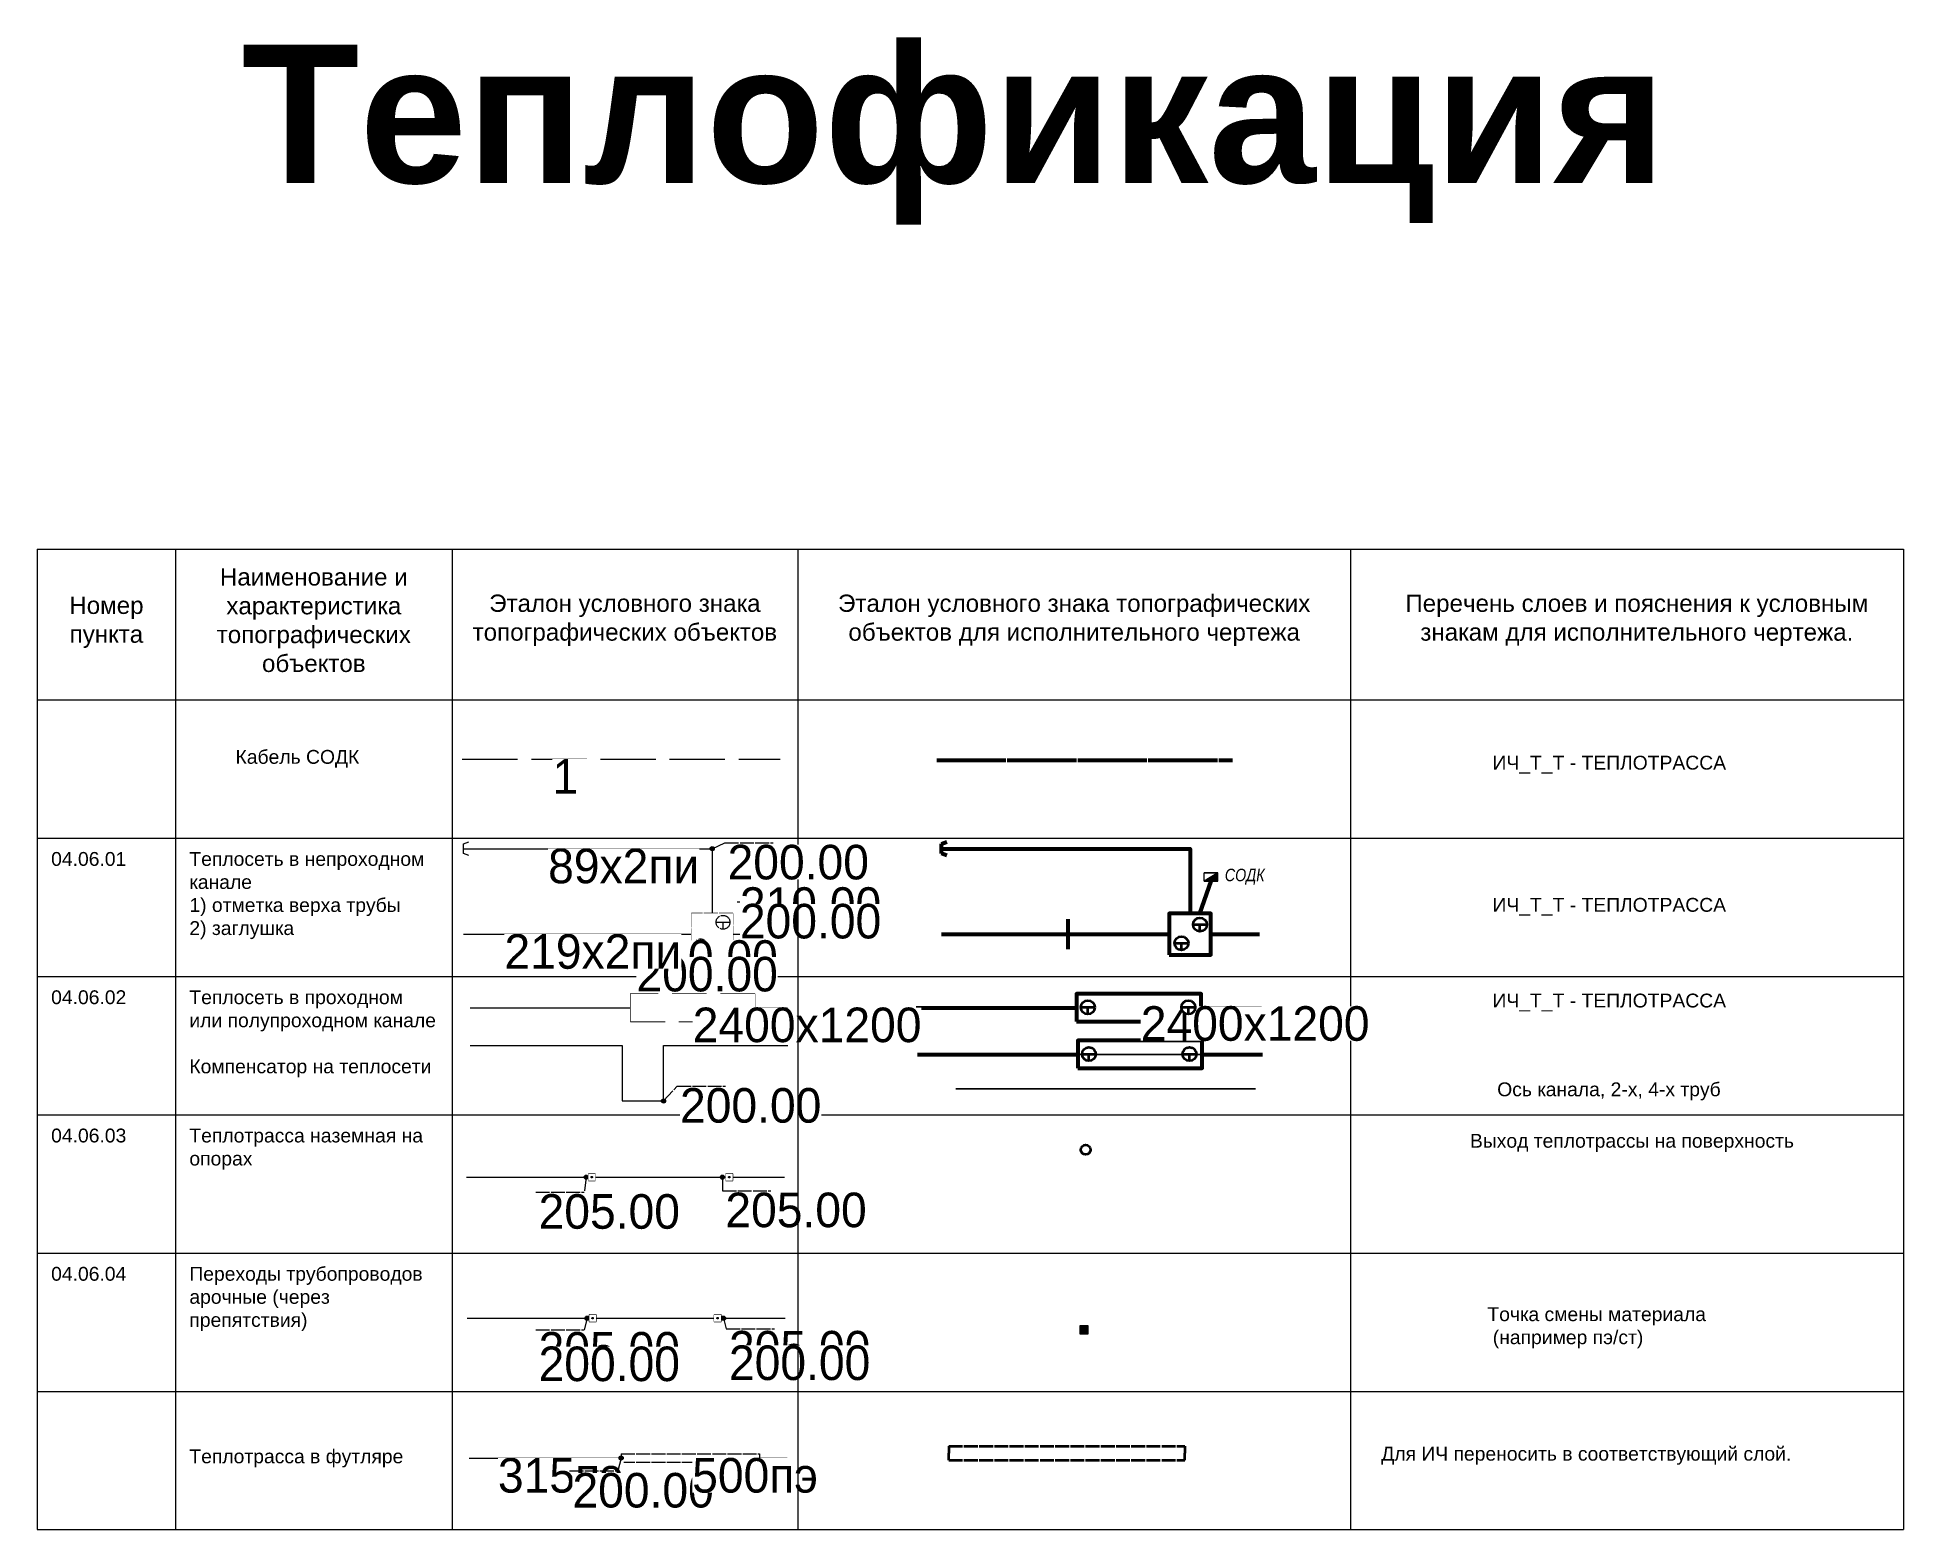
# Paper-space layout 'Теплофикация.' of a CAD drawing. Header units: metres. Extents: x -368 to -233, y 225 to 333.
import ezdxf
from ezdxf.enums import TextEntityAlignment as Align
from ezdxf.lldxf.tags import DXFTag

# ---------------------------------------------------------------- set-up
doc = ezdxf.new("R2018")
doc.units = ezdxf.units.M
doc.set_wipeout_variables(frame=1)
for name, pattern in [('DOT', [0.5, 0, -0.5]), ('T-5х2', [3.5, 2.5, -1]), ('T_03.LINE', [1, 1, 0]), ('T_04.07.04', [5, 4, -1]), ('T_04.LINE', [1, 1, 0]), ('ИЧ_04.07.041', [5, 5, 0])]:
    doc.linetypes.add(name, pattern=pattern)
for name, color, linetype, lineweight in [('01_Оформление', 7, 'Continuous', 20), ('16_Теплосеть', 82, 'Continuous', 20), ('17_Кабель Силовой', 10, 'Continuous', 20), ('ИЧ_Т_Т', 82, 'Continuous', 60), ('Оформление трассы', 7, 'Continuous', 20)]:
    doc.layers.add(name, color=color, linetype=linetype, lineweight=lineweight)
doc.styles.get("Standard").update_dxf_attribs({"font": 'isocpeur.ttf', "width": 1.1})
doc.styles.add('Д-431', font='ARIALNI.TTF')
doc.styles.add('Т-132', font='arial.ttf')
tags = doc.linetypes.add('T_04.06.01', pattern='A,4,-1,2,-0.5,["Т",Д-431,S=0.9,R=0,X=-0.35,Y=-0.45],-0.5,2,-1', length=11).pattern_tags.tags
tags[10] = DXFTag(74, 10)
tags = doc.linetypes.add('T_04.06.03', pattern='A,5,-0.5,["Т",Д-431,S=0.9,R=0,X=-0.35,Y=-0.45],-0.5,5', length=11).pattern_tags.tags
tags[6] = DXFTag(74, 10)
doc.linetypes.add('ИЧ_Осевая', pattern='A,5,-1,[133,ltypeshp.shx,S=0.01,R=0,X=-0.5,Y=0],1e-06', length=6.000001)

# ---------------------------------------------------------------- blocks, each defined once
blk = doc.blocks.new('T_04.00.z')
at = {"color": 0, "linetype": 'T_04.LINE'}
blk.add_lwpolyline([(0.38, -0.49), (0, -0.35), (0, 0.35), (0.38, 0.49)], dxfattribs=at)
blk = doc.blocks.new('*U25')
at = {"color": 0, "lineweight": 30, "flags": 106}
blk.add_attdef('d-', text='', height=0.9, dxfattribs=at).set_placement((0, 0), align=Align.MIDDLE_CENTER)
blk = doc.blocks.new('ИГО_Теплотрасса')
at = {"color": 0, "linetype": 'Continuous', "lineweight": -2}
for p, q in [((-0.5, 0), (0.5, 0)), ((-0.5, 0), (0, 0)), ((-0.5, 0), (0, 0)), ((0, 0), (0.5, 0)), ((0, 0), (0.5, 0)), ((0, -0.5), (0, 0))]:
    blk.add_line(p, q, dxfattribs=at)
blk.add_circle((0, 0), 0.5, dxfattribs=at)
blk.add_wipeout([(0.5, 0), (0.5, 0.05), (0.49, 0.1), (0.48, 0.15), (0.46, 0.19), (0.44, 0.24), (0.42, 0.28), (0.39, 0.32), (0.35, 0.35), (0.32, 0.39), (0.28, 0.42), (0.24, 0.44), (0.19, 0.46), (0.15, 0.48), (0.1, 0.49), (0.05, 0.5), (0, 0.5), (-0.05, 0.5), (-0.1, 0.49), (-0.15, 0.48), (-0.19, 0.46), (-0.24, 0.44), (-0.28, 0.42), (-0.32, 0.39), (-0.35, 0.35), (-0.39, 0.32), (-0.42, 0.28), (-0.44, 0.24), (-0.46, 0.19), (-0.48, 0.15), (-0.49, 0.1), (-0.5, 0.05), (-0.5, 0), (-0.5, -0.05), (-0.49, -0.1), (-0.48, -0.15), (-0.46, -0.19), (-0.44, -0.24), (-0.42, -0.28), (-0.39, -0.32), (-0.35, -0.35), (-0.32, -0.39), (-0.28, -0.42), (-0.24, -0.44), (-0.19, -0.46), (-0.15, -0.48), (-0.1, -0.49), (-0.05, -0.5), (0, -0.5), (0.05, -0.5), (0.1, -0.49), (0.15, -0.48), (0.19, -0.46), (0.24, -0.44), (0.28, -0.42), (0.32, -0.39), (0.35, -0.35), (0.39, -0.32), (0.42, -0.28), (0.44, -0.24), (0.46, -0.19), (0.48, -0.15), (0.49, -0.1), (0.5, -0.05)], dxfattribs=at)
for p, q in [((-0.5, 0), (0, 0)), ((0, 0), (0.5, 0)), ((0, -0.5), (0, 0))]:
    blk.add_line(p, q, dxfattribs=at)
blk.add_circle((0, 0), 0.5, dxfattribs=at)
blk = doc.blocks.new('*U170')
blk.add_wipeout([(-0.17, -0.3), (-0.14, -0.32), (-0.11, -0.33), (-0.07, -0.34), (-0.04, -0.35), (0, -0.35), (0.03, -0.35), (0.07, -0.34), (0.1, -0.33), (0.13, -0.32), (0.17, -0.31), (0.2, -0.29), (0.23, -0.27), (0.25, -0.24), (0.27, -0.22), (0.3, -0.19), (0.31, -0.16), (0.33, -0.12), (0.34, -0.09), (0.35, -0.06), (0.35, -0.02), (0.35, 0.01), (0.35, 0.05), (0.34, 0.08), (0.33, 0.12), (0.32, 0.15), (0.3, 0.18), (0.28, 0.21), (0.26, 0.24), (0.23, 0.26), (0.2, 0.29), (0.17, 0.3), (0.14, 0.32), (0.11, 0.33), (0.07, 0.34), (0.04, 0.35), (0, 0.35), (-0.03, 0.35), (-0.07, 0.34), (-0.1, 0.33), (-0.13, 0.32), (-0.17, 0.31), (-0.2, 0.29), (-0.23, 0.27), (-0.25, 0.24), (-0.27, 0.22), (-0.3, 0.19), (-0.31, 0.16), (-0.33, 0.12), (-0.34, 0.09), (-0.35, 0.06), (-0.35, 0.02), (-0.35, -0.01), (-0.35, -0.05), (-0.34, -0.08), (-0.33, -0.12), (-0.32, -0.15), (-0.3, -0.18), (-0.28, -0.21), (-0.26, -0.24), (-0.23, -0.26), (-0.2, -0.29)])
at = {"lineweight": -2}
blk.add_circle((0, 0), 0.35, dxfattribs=at)
blk = doc.blocks.new('*U161')
at = {"lineweight": 20}
h = blk.add_hatch(color=256, dxfattribs=at)
h.dxf.hatch_style = 1
h.paths.add_polyline_path([(-0.3, -0.3), (0.3, -0.3), (0.3, 0.3), (-0.3, 0.3)])
blk.add_lwpolyline([(-0.3, -0.3), (0.3, -0.3), (0.3, 0.3), (-0.3, 0.3)], close=True, dxfattribs=at)
blk = doc.blocks.new('*U54')
at = {"color": 0, "linetype": 'T_04.LINE', "lineweight": -2}
blk.add_lwpolyline([(0, 0), (3, 0), (3, 3), (0, 3)], close=True, dxfattribs=at)
at = {"color": 0, "linetype": 'DOT', "lineweight": 0, "ltscale": 10}
blk.add_wipeout([(0, 0), (3, 0), (3, 3), (0, 3)], dxfattribs=at)
blk = doc.blocks.new('*U84')
at = {"color": 0, "linetype": 'T_04.LINE', "lineweight": -2, "flags": 106}
blk.add_attdef('1', text='', height=0.9, dxfattribs=at).set_placement((0, 0), align=Align.MIDDLE_CENTER)
blk = doc.blocks.new('*U82')
at = {"color": 0, "linetype": 'T_04.LINE'}
blk.add_lwpolyline([(0.38, -0.49), (0, -0.35), (0, 0.35), (0.38, 0.49)], dxfattribs=at)
blk = doc.blocks.new('*U68')
at = {"linetype": 'T-5х2', "lineweight": -2}
blk.add_lwpolyline([(0, -1), (9, -1), (9, 1), (0, 1)], close=True, dxfattribs=at)
at = {"color": 0, "lineweight": -2, "flags": 104}
blk.add_attdef('X', text='', height=1, dxfattribs=at).set_placement((4.5, 0), align=Align.MIDDLE_CENTER)
at = {"linetype": 'DOT', "lineweight": 0, "ltscale": 10}
blk.add_wipeout([(0, -1), (9, -1), (9, 1), (0, 1)], dxfattribs=at)
blk = doc.blocks.new('T_04.01.08')
at = {"color": 0, "linetype": 'DOT', "lineweight": 0, "ltscale": 10}
blk.add_wipeout([(-0.1, 0.49), (-0.19, 0.46), (-0.28, 0.42), (-0.35, 0.35), (-0.42, 0.28), (-0.46, 0.19), (-0.49, 0.1), (-0.5, 0), (-0.49, -0.1), (-0.46, -0.19), (-0.42, -0.28), (-0.35, -0.35), (-0.28, -0.42), (-0.19, -0.46), (-0.1, -0.49), (0, -0.5), (0.1, -0.49), (0.19, -0.46), (0.28, -0.42), (0.35, -0.35), (0.42, -0.28), (0.46, -0.19), (0.49, -0.1), (0.5, 0), (0.49, 0.1), (0.46, 0.19), (0.42, 0.28), (0.35, 0.35), (0.28, 0.42), (0.19, 0.46), (0.1, 0.49), (0, 0.5)], dxfattribs=at)
at = {"color": 0, "linetype": 'T_04.LINE', "lineweight": -2}
for points in [[(-0.5, 0), (0.5, 0)], [(0, -0.5), (0, 0)]]:
    blk.add_lwpolyline(points, dxfattribs=at)
blk.add_circle((0, 0), 0.5, dxfattribs=at)
blk = doc.blocks.new('*U67')
at = {"color": 0, "linetype": 'T_04.LINE', "lineweight": -2}
blk.add_line((-4.84, -0.65), (-1.34, -0.65), dxfattribs=at)
blk.add_blockref('T_04.01.08', (0, 0), dxfattribs=at)
at = {"color": 0, "linetype": 'T_04.LINE', "lineweight": -2, "oblique": 10, "flags": 104}
for tag, p in [('Z', (-4.64, 0.4)), ('Z1', (-4.64, -0.8)), ('Z2', (-4.64, -1.85)), ('Z3', (-4.64, -2.9))]:
    blk.add_attdef(tag, text='', height=0.9, dxfattribs=at).set_placement(p, align=Align.TOP_LEFT)
blk = doc.blocks.new('*U66')
at = {"color": 0, "linetype": 'T_04.LINE', "lineweight": -2}
blk.add_line((1.02, 1.48), (4.52, 1.48), dxfattribs=at)
blk.add_blockref('T_04.01.08', (0, 0), dxfattribs=at)
at = {"color": 0, "linetype": 'T_04.LINE', "lineweight": -2, "oblique": 10, "flags": 104}
for tag, p in [('Z', (1.22, 2.53)), ('Z1', (1.22, 1.33)), ('Z2', (1.22, 0.28)), ('Z3', (1.22, -0.77))]:
    blk.add_attdef(tag, text='', height=0.9, dxfattribs=at).set_placement(p, align=Align.TOP_LEFT)
blk = doc.blocks.new('T_Point')
at = {"linetype": 'Continuous', "lineweight": -2}
h = blk.add_hatch(color=0, dxfattribs=at)
h.dxf.hatch_style = 1
h.paths.add_polyline_path([(-0.15, 0, 1), (0.15, 0, 1)])
at = {"color": 0, "linetype": 'Continuous', "lineweight": 0}
blk.add_circle((0, 0), 0.15, dxfattribs=at)
blk = doc.blocks.new('*U63')
at = {"color": 0, "linetype": 'T_04.LINE', "lineweight": -2}
for p, q in [((0, 0), (0.2, -0.77)), ((0.2, -0.77), (3.7, -0.77))]:
    blk.add_line(p, q, dxfattribs=at)
blk.add_blockref('T_Point', (0, 0), dxfattribs=at)
at = {"color": 0, "linetype": 'T_04.LINE', "lineweight": -2, "oblique": 10, "flags": 104}
for tag, p in [('Z', (0.4, -0.92)), ('Z1', (0.4, -1.97))]:
    blk.add_attdef(tag, text='', height=0.9, dxfattribs=at).set_placement(p, align=Align.TOP_LEFT)
blk = doc.blocks.new('*U62')
at = {"color": 0, "linetype": 'T_04.LINE', "lineweight": -2}
for p in [(0, 0), (-3.71, -0.85)]:
    blk.add_line(p, (-0.21, -0.85), dxfattribs=at)
blk.add_blockref('T_Point', (0, 0), dxfattribs=at)
at = {"color": 0, "linetype": 'T_04.LINE', "lineweight": -2, "oblique": 10, "flags": 104}
for tag, p in [('Z', (-3.51, -1)), ('Z1', (-3.51, -2.05))]:
    blk.add_attdef(tag, text='', height=0.9, dxfattribs=at).set_placement(p, align=Align.TOP_LEFT)
blk = doc.blocks.new('*U61')
at = {"color": 0, "linetype": 'T_03.LINE', "lineweight": -2}
blk.add_lwpolyline([(-0.25, -0.25), (0.25, -0.25), (0.25, 0.25), (-0.25, 0.25)], close=True, dxfattribs=at)
blk.add_wipeout([(-0.25, -0.25), (0.25, -0.25), (0.25, 0.25), (-0.25, 0.25)], dxfattribs=at)
at = {"linetype": 'T_03.LINE', "lineweight": -2}
h = blk.add_hatch(color=0, dxfattribs=at)
h.dxf.hatch_style = 1
h.paths.add_polyline_path([(0.05, 0, 1), (-0.05, 0, 1)])
at = {"color": 0, "linetype": 'T_03.LINE', "lineweight": 0}
blk.add_circle((0, 0), 0.05, dxfattribs=at)
blk = doc.blocks.new('*U60')
at = {"color": 0, "linetype": 'T_03.LINE', "lineweight": -2}
blk.add_lwpolyline([(-0.25, -0.25), (0.25, -0.25), (0.25, 0.25), (-0.25, 0.25)], close=True, dxfattribs=at)
blk.add_wipeout([(-0.25, -0.25), (0.25, -0.25), (0.25, 0.25), (-0.25, 0.25)], dxfattribs=at)
at = {"linetype": 'T_03.LINE', "lineweight": -2}
h = blk.add_hatch(color=0, dxfattribs=at)
h.dxf.hatch_style = 1
h.paths.add_polyline_path([(0.05, 0, 1), (-0.05, 0, 1)])
at = {"color": 0, "linetype": 'T_03.LINE', "lineweight": 0}
blk.add_circle((0, 0), 0.05, dxfattribs=at)
blk = doc.blocks.new('*U59')
at = {"color": 0, "linetype": 'T_04.LINE', "lineweight": -2}
for p, q in [((0, 0), (0.01, -0.98)), ((0.01, -0.98), (3.51, -0.98))]:
    blk.add_line(p, q, dxfattribs=at)
blk.add_blockref('T_Point', (0, 0), dxfattribs=at)
at = {"color": 0, "linetype": 'T_04.LINE', "lineweight": -2, "oblique": 10, "flags": 104}
for tag, p in [('Z', (0.21, -1.13)), ('Z1', (0.21, -2.18))]:
    blk.add_attdef(tag, text='', height=0.9, dxfattribs=at).set_placement(p, align=Align.TOP_LEFT)
blk = doc.blocks.new('*U58')
at = {"color": 0, "linetype": 'T_04.LINE', "lineweight": -2}
for p in [(0, 0), (-3.64, -1.09)]:
    blk.add_line(p, (-0.14, -1.09), dxfattribs=at)
blk.add_blockref('T_Point', (0, 0), dxfattribs=at)
at = {"color": 0, "linetype": 'T_04.LINE', "lineweight": -2, "oblique": 10, "flags": 104}
for tag, p in [('Z', (-3.44, -1.24)), ('Z1', (-3.44, -2.29))]:
    blk.add_attdef(tag, text='', height=0.9, dxfattribs=at).set_placement(p, align=Align.TOP_LEFT)
blk = doc.blocks.new('*U57')
at = {"color": 0, "linetype": 'T_03.LINE', "lineweight": -2}
blk.add_lwpolyline([(-0.25, -0.25), (0.25, -0.25), (0.25, 0.25), (-0.25, 0.25)], close=True, dxfattribs=at)
blk.add_wipeout([(-0.25, -0.25), (0.25, -0.25), (0.25, 0.25), (-0.25, 0.25)], dxfattribs=at)
at = {"linetype": 'T_03.LINE', "lineweight": -2}
h = blk.add_hatch(color=0, dxfattribs=at)
h.dxf.hatch_style = 1
h.paths.add_polyline_path([(0.05, 0, 1), (-0.05, 0, 1)])
at = {"color": 0, "linetype": 'T_03.LINE', "lineweight": 0}
blk.add_circle((0, 0), 0.05, dxfattribs=at)
blk = doc.blocks.new('*U56')
at = {"color": 0, "linetype": 'T_03.LINE', "lineweight": -2}
blk.add_lwpolyline([(-0.25, -0.25), (0.25, -0.25), (0.25, 0.25), (-0.25, 0.25)], close=True, dxfattribs=at)
blk.add_wipeout([(-0.25, -0.25), (0.25, -0.25), (0.25, 0.25), (-0.25, 0.25)], dxfattribs=at)
at = {"linetype": 'T_03.LINE', "lineweight": -2}
h = blk.add_hatch(color=0, dxfattribs=at)
h.dxf.hatch_style = 1
h.paths.add_polyline_path([(0.05, 0, 1), (-0.05, 0, 1)])
at = {"color": 0, "linetype": 'T_03.LINE', "lineweight": 0}
blk.add_circle((0, 0), 0.05, dxfattribs=at)
blk = doc.blocks.new('*U55')
at = {"color": 0, "linetype": 'T_04.LINE', "lineweight": -2}
for p, q in [((0, 0), (0.99, 1.08)), ((0.99, 1.08), (4.49, 1.08))]:
    blk.add_line(p, q, dxfattribs=at)
blk.add_blockref('T_Point', (0, 0), dxfattribs=at)
at = {"color": 0, "linetype": 'T_04.LINE', "lineweight": -2, "oblique": 10, "flags": 104}
for tag, p in [('Z', (1.19, 0.93)), ('Z1', (1.19, -0.12))]:
    blk.add_attdef(tag, text='', height=0.9, dxfattribs=at).set_placement(p, align=Align.TOP_LEFT)
blk = doc.blocks.new('*U53')
at = {"color": 0, "linetype": 'T_04.LINE', "lineweight": -2}
for p, q in [((0, 0), (0.91, 0.43)), ((0.91, 0.43), (4.41, 0.43))]:
    blk.add_line(p, q, dxfattribs=at)
blk.add_blockref('T_Point', (0, 0), dxfattribs=at)
at = {"color": 0, "linetype": 'T_04.LINE', "lineweight": -2, "oblique": 10, "flags": 104}
for tag, p in [('Z', (1.11, 0.28)), ('Z1', (1.11, -0.77))]:
    blk.add_attdef(tag, text='', height=0.9, dxfattribs=at).set_placement(p, align=Align.TOP_LEFT)
blk = doc.blocks.new('*U52')
at = {"color": 0, "lineweight": 30, "flags": 106}
blk.add_attdef('d-', text='', height=0.9, dxfattribs=at).set_placement((0, 0), align=Align.MIDDLE_CENTER)
blk = doc.blocks.new('*U51')
at = {"color": 0, "lineweight": 30, "flags": 106}
blk.add_attdef('d-', text='', height=0.9, dxfattribs=at).set_placement((0, 0), align=Align.MIDDLE_CENTER)
blk = doc.blocks.new('unnamed')
at = {"layer": '01_Оформление'}
blk.add_line((0, 50), (0, 0), dxfattribs=at)
at = {"layer": '16_Теплосеть', "linetype": 'T_04.06.01'}
for points in [[(0.84, 39.24), (18.82, 39.24), (18.82, 33.06)], [(0.84, 33.06), (18.82, 33.06)], [(18.82, 33.06), (23.84, 33.06)], [(1.3, 25), (12.3, 25), (12.3, 21), (15.3, 21), (15.3, 25), (24.3, 25)]]:
    blk.add_lwpolyline(points, dxfattribs=at)
at = {"layer": '16_Теплосеть', "linetype": 'T_04.06.01', "flags": 128}
blk.add_lwpolyline([(1.3, 27.73), (12.91, 27.73), (21.91, 27.73), (24.3, 27.73)], dxfattribs=at)
at = {"layer": '16_Теплосеть', "linetype": 'T_04.06.03'}
for points in [[(1.04, 15.49), (24.04, 15.49)], [(1.1, 5.29), (24.1, 5.29)]]:
    blk.add_lwpolyline(points, dxfattribs=at)
at = {"layer": '17_Кабель Силовой', "linetype": 'T_04.07.04', "flags": 128}
blk.add_lwpolyline([(0.74, 45.72), (23.74, 45.72)], dxfattribs=at)
ref = blk.add_blockref('*U84', (7.26, 45.72))
lines = blk.add_mtext('1', dxfattribs={"color": 0, "linetype": 'T_04.LINE', "lineweight": -2, "insert": (7.26, 45.72), "char_height": 2.5, "attachment_point": 1, "bg_fill": 3, "box_fill_scale": 1, "bg_fill_color": 256, "bg_fill_transparency": 0})
ref.add_attrib('1', '', (7.26, 45.72), dxfattribs={"flags": 104}).embed_mtext(lines)
blk.add_blockref('*U82', (0.84, 39.24))
ref = blk.add_blockref('*U51', (6.95, 39.24))
lines = blk.add_mtext('89х2пи', dxfattribs={"color": 0, "insert": (6.95, 39.24), "char_height": 2.5, "attachment_point": 1, "bg_fill": 3, "box_fill_scale": 1, "bg_fill_color": 256, "bg_fill_transparency": 0})
ref.add_attrib('d-', '', (6.95, 39.24), dxfattribs={"flags": 104}).embed_mtext(lines)
ref = blk.add_blockref('*U55', (15.3, 21))
lines = blk.add_mtext('200.00', dxfattribs={"color": 0, "linetype": 'T_04.LINE', "lineweight": -2, "insert": (16.49, 21.93), "char_height": 2.5, "attachment_point": 1, "bg_fill": 3, "box_fill_scale": 1, "bg_fill_color": 256, "bg_fill_transparency": 0})
ref.add_attrib('Z', '', (16.49, 21.93), dxfattribs={"flags": 104}).embed_mtext(lines)
ref = blk.add_blockref('*U58', (9.7, 15.49))
lines = blk.add_mtext('205.00', dxfattribs={"color": 0, "linetype": 'T_04.LINE', "lineweight": -2, "insert": (6.26, 14.26), "char_height": 2.5, "attachment_point": 1, "bg_fill": 3, "box_fill_scale": 1, "bg_fill_color": 256, "bg_fill_transparency": 0})
ref.add_attrib('Z', '', (6.26, 14.26), dxfattribs={"flags": 104}).embed_mtext(lines)
ref = blk.add_blockref('*U59', (19.56, 15.49))
lines = blk.add_mtext('205.00', dxfattribs={"color": 0, "linetype": 'T_04.LINE', "lineweight": -2, "insert": (19.77, 14.37), "char_height": 2.5, "attachment_point": 1, "bg_fill": 3, "box_fill_scale": 1, "bg_fill_color": 256, "bg_fill_transparency": 0})
ref.add_attrib('Z', '', (19.77, 14.37), dxfattribs={"flags": 104}).embed_mtext(lines)
ref = blk.add_blockref('*U62', (9.77, 5.29))
lines = blk.add_mtext('205.00', dxfattribs={"color": 0, "linetype": 'T_04.LINE', "lineweight": -2, "insert": (6.26, 4.29), "char_height": 2.5, "attachment_point": 1, "bg_fill": 3, "box_fill_scale": 1, "bg_fill_color": 256, "bg_fill_transparency": 0})
ref.add_attrib('Z', '', (6.26, 4.29), dxfattribs={"flags": 104}).embed_mtext(lines)
lines = blk.add_mtext('200.00', dxfattribs={"color": 0, "linetype": 'T_04.LINE', "lineweight": -2, "insert": (6.26, 3.24), "char_height": 2.5, "attachment_point": 1, "bg_fill": 3, "box_fill_scale": 1, "bg_fill_color": 256, "bg_fill_transparency": 0})
ref.add_attrib('Z1', '', (6.26, 3.24), dxfattribs={"flags": 104}).embed_mtext(lines)
ref = blk.add_blockref('*U63', (19.63, 5.29))
lines = blk.add_mtext('205.00', dxfattribs={"color": 0, "linetype": 'T_04.LINE', "lineweight": -2, "insert": (20.03, 4.37), "char_height": 2.5, "attachment_point": 1, "bg_fill": 3, "box_fill_scale": 1, "bg_fill_color": 256, "bg_fill_transparency": 0})
ref.add_attrib('Z', '', (20.03, 4.37), dxfattribs={"flags": 104}).embed_mtext(lines)
lines = blk.add_mtext('200.00', dxfattribs={"color": 0, "linetype": 'T_04.LINE', "lineweight": -2, "insert": (20.03, 3.32), "char_height": 2.5, "attachment_point": 1, "bg_fill": 3, "box_fill_scale": 1, "bg_fill_color": 256, "bg_fill_transparency": 0})
ref.add_attrib('Z1', '', (20.03, 3.32), dxfattribs={"flags": 104}).embed_mtext(lines)
at = {"layer": '01_Оформление', "char_height": 1, "attachment_point": 1, "style": 'Т-132'}
for s, insert, width in [('Кабель СОДК', (-15.66, 46.38), 9.6738), ('Теплосеть в непроходном канале\\P1) отметка верха трубы\\P2) заглушка', (-19, 39), 18), ('Теплосеть в проходном или полупроходном канале\\P\\PКомпенсатор на теплосети', (-19, 29), 18), ('Теплотрасса наземная на опорах', (-19, 19), 18), ('Переходы трубопроводов арочные (через препятствия)', (-19, 9), 18)]:
    blk.add_mtext(s, dxfattribs=dict(at, insert=insert, width=width))
for name, p in [('*U54', (17.32, 31.56)), ('*U56', (10.11, 15.49)), ('*U57', (20.05, 15.49)), ('*U60', (10.17, 5.29)), ('*U61', (19.21, 5.29))]:
    blk.add_blockref(name, p)
ref = blk.add_blockref('*U68', (12.91, 27.75))
lines = blk.add_mtext('2400x1200', dxfattribs={"color": 0, "lineweight": -2, "insert": (17.41, 27.75), "char_height": 2.5, "attachment_point": 1, "bg_fill": 3, "box_fill_scale": 1, "bg_fill_color": 256, "bg_fill_transparency": 0})
ref.add_attrib('X', '', (17.41, 27.75), dxfattribs={"flags": 104}).embed_mtext(lines)
ref = blk.add_blockref('*U67', (17.98, 32.22))
lines = blk.add_mtext('210.00', dxfattribs={"color": 0, "linetype": 'T_04.LINE', "lineweight": -2, "insert": (13.34, 32.62), "char_height": 2.5, "attachment_point": 1, "bg_fill": 3, "box_fill_scale": 1, "bg_fill_color": 256, "bg_fill_transparency": 0})
ref.add_attrib('Z', '', (13.34, 32.62), dxfattribs={"flags": 104}).embed_mtext(lines)
lines = blk.add_mtext('200.00', dxfattribs={"color": 0, "linetype": 'T_04.LINE', "lineweight": -2, "insert": (13.34, 31.42), "char_height": 2.5, "attachment_point": 1, "bg_fill": 3, "box_fill_scale": 1, "bg_fill_color": 256, "bg_fill_transparency": 0})
ref.add_attrib('Z1', '', (13.34, 31.42), dxfattribs={"flags": 104}).embed_mtext(lines)
ref = blk.add_blockref('*U66', (19.6, 33.92))
lines = blk.add_mtext('210.00', dxfattribs={"color": 0, "linetype": 'T_04.LINE', "lineweight": -2, "insert": (20.82, 36.45), "char_height": 2.5, "attachment_point": 1, "bg_fill": 3, "box_fill_scale": 1, "bg_fill_color": 256, "bg_fill_transparency": 0})
ref.add_attrib('Z', '', (20.82, 36.45), dxfattribs={"flags": 104}).embed_mtext(lines)
lines = blk.add_mtext('200.00', dxfattribs={"color": 0, "linetype": 'T_04.LINE', "lineweight": -2, "insert": (20.82, 35.25), "char_height": 2.5, "attachment_point": 1, "bg_fill": 3, "box_fill_scale": 1, "bg_fill_color": 256, "bg_fill_transparency": 0})
ref.add_attrib('Z1', '', (20.82, 35.25), dxfattribs={"flags": 104}).embed_mtext(lines)
ref = blk.add_blockref('*U52', (3.79, 33.06))
lines = blk.add_mtext('219х2пи', dxfattribs={"color": 0, "insert": (3.79, 33.06), "char_height": 2.5, "attachment_point": 1, "bg_fill": 3, "box_fill_scale": 1, "bg_fill_color": 256, "bg_fill_transparency": 0})
ref.add_attrib('d-', '', (3.79, 33.06), dxfattribs={"flags": 104}).embed_mtext(lines)
at = {"layer": '01_Оформление'}
blk.add_line((25, 50), (25, 0), dxfattribs=at)
ref = blk.add_blockref('*U53', (18.82, 39.24))
lines = blk.add_mtext('200.00', dxfattribs={"color": 0, "linetype": 'T_04.LINE', "lineweight": -2, "insert": (19.93, 39.52), "char_height": 2.5, "attachment_point": 1, "bg_fill": 3, "box_fill_scale": 1, "bg_fill_color": 256, "bg_fill_transparency": 0})
ref.add_attrib('Z', '', (19.93, 39.52), dxfattribs={"flags": 104}).embed_mtext(lines)
blk = doc.blocks.new('*U391')
at = {"linetype": 'T_03.LINE', "lineweight": -2}
blk.add_hatch(color=0, dxfattribs=at).paths.add_polyline_path([(-0.5, -0.3), (0.5, -0.3), (0.5, 0.3)])
at = {"color": 0, "linetype": 'Continuous', "lineweight": -2}
blk.add_lwpolyline([(-0.5, -0.3), (0.5, -0.3), (0.5, 0.3), (-0.5, 0.3)], close=True, dxfattribs=at)
at = {"color": 0, "linetype": 'T_03.LINE', "lineweight": -2}
blk.add_lwpolyline([(-0.5, -0.3), (0.5, 0.3)], dxfattribs=at)
at = {"color": 7, "linetype": 'T_03.LINE', "style": 'Д-431'}
blk.add_text('СОДК', height=0.9, dxfattribs=at).set_placement((1, -0.3))
at = {"color": 0, "linetype": 'Continuous', "lineweight": -2}
blk.add_wipeout([(-0.5, -0.3), (-0.5, 0.3), (0.5, 0.3)], dxfattribs=at)
blk.add_lwpolyline([(-0.5, -0.3), (-0.5, 0.3), (0.5, 0.3)], close=True, dxfattribs=at)
blk = doc.blocks.new('*U191')
at = {"color": 0, "linetype": 'T_04.LINE', "lineweight": -2, "flags": 106}
blk.add_attdef('d-', text='', height=0.9, dxfattribs=at).set_placement((0, 0), align=Align.MIDDLE_CENTER)
blk = doc.blocks.new('*U190')
at = {"color": 0, "linetype": 'T_04.LINE', "lineweight": -2}
for p in [(0, 0), (-3.73, -0.93)]:
    blk.add_line(p, (-0.23, -0.93), dxfattribs=at)
blk.add_blockref('T_Point', (0, 0), dxfattribs=at)
at = {"color": 0, "linetype": 'T_04.LINE', "lineweight": -2, "oblique": 10, "flags": 104}
for tag, p in [('Z', (-3.53, -1.08)), ('Z1', (-3.53, -2.13))]:
    blk.add_attdef(tag, text='', height=0.9, dxfattribs=at).set_placement(p, align=Align.TOP_LEFT)
blk = doc.blocks.new('*U189')
at = {"color": 0, "linetype": 'T_04.LINE', "lineweight": -2, "flags": 106}
blk.add_attdef('d-', text='', height=0.9, dxfattribs=at).set_placement((0, 0), align=Align.MIDDLE_CENTER)

psp = doc.layouts.new('Теплофикация.')

# ---------------------------------------------------------------- linework, layer by layer
at = {"layer": '01_Оформление'}
for p, q in [((-368.37, 295.63), (-233.37, 295.63)), ((-368.37, 295.63), (-368.37, 284.74)), ((-358.37, 295.63), (-358.37, 284.74)), ((-273.37, 295.63), (-273.37, 284.74)), ((-233.37, 295.63), (-233.37, 284.74)), ((-233.37, 295.63), (-233.37, 284.74)), ((-368.37, 284.74), (-368.37, 224.74)), ((-368.37, 284.74), (-233.37, 284.74)), ((-358.37, 284.74), (-358.37, 224.74)), ((-273.37, 284.74), (-273.37, 224.74)), ((-233.37, 284.74), (-233.37, 224.74)), ((-368.37, 274.74), (-233.37, 274.74)), ((-368.37, 264.74), (-233.37, 264.74)), ((-368.37, 254.74), (-233.37, 254.74)), ((-368.37, 244.74), (-233.37, 244.74)), ((-368.37, 234.74), (-233.37, 234.74)), ((-368.37, 224.74), (-233.37, 224.74))]:
    psp.add_line(p, q, dxfattribs=at)
at = {"layer": '16_Теплосеть', "linetype": 'T_04.LINE'}
for p, q in [((-326.14, 230.22), (-326.14, 229.92)), ((-326.14, 230.22), (-316.13, 230.22)), ((-326.14, 229.62), (-326.14, 229.92)), ((-326.14, 229.62), (-316.13, 229.62)), ((-316.13, 230.22), (-316.13, 229.92)), ((-316.13, 229.62), (-316.13, 229.92))]:
    psp.add_line(p, q, dxfattribs=at)
at = {"layer": '16_Теплосеть', "linetype": 'T_04.06.01'}
for points in [[(-337.14, 229.92), (-326.14, 229.92)], [(-316.13, 229.92), (-314.13, 229.92)]]:
    psp.add_lwpolyline(points, dxfattribs=at)
at = {"layer": 'ИЧ_Т_Т', "linetype": 'T_04.LINE', "lineweight": 40}
for p, q in [((-302.44, 230.77), (-302.44, 230.27)), ((-302.44, 230.77), (-285.36, 230.77)), ((-302.44, 229.77), (-302.44, 230.27)), ((-302.44, 229.77), (-285.36, 229.77)), ((-285.36, 230.77), (-285.36, 230.27)), ((-285.36, 229.77), (-285.36, 230.27))]:
    psp.add_line(p, q, dxfattribs=at)
at = {"layer": 'ИЧ_Т_Т', "color": 10, "linetype": 'ИЧ_04.07.041'}
for points in [[(-303.31, 280.37), (-281.92, 280.37)], [(-284.29, 269.3), (-283.47, 271.63)]]:
    psp.add_lwpolyline(points, dxfattribs=at)
at = {"layer": 'ИЧ_Т_Т'}
for points in [[(-302.97, 273.98), (-284.99, 273.98), (-284.99, 269.3)], [(-293.83, 268.89), (-293.83, 266.71)], [(-302.97, 267.8), (-286.49, 267.8)], [(-283.49, 267.8), (-279.97, 267.8)], [(-304.79, 262.47), (-293.19, 262.47)], [(-284.19, 262.47), (-279.83, 262.47)]]:
    psp.add_lwpolyline(points, dxfattribs=at)
for points in [[(-286.49, 266.3), (-283.49, 266.3), (-283.49, 269.3), (-286.49, 269.3)], [(-293.19, 261.49), (-284.19, 261.49), (-284.19, 263.49), (-293.19, 263.49)], [(-293.11, 258.11), (-284.11, 258.11), (-284.11, 260.11), (-293.11, 260.11)]]:
    psp.add_lwpolyline(points, close=True, dxfattribs=at)
at = {"layer": 'ИЧ_Т_Т', "linetype": 'ИЧ_Осевая', "lineweight": 25}
for points in [[(-293.11, 259.11), (-284.11, 259.11)], [(-301.94, 256.62), (-280.25, 256.62)]]:
    psp.add_lwpolyline(points, dxfattribs=at)

# ---------------------------------------------------------------- block references
at = {"layer": '16_Теплосеть', "color": 7}
ref = psp.add_blockref('*U191', (-335.05, 229.92), dxfattribs=at)
lines = psp.add_mtext('315пэ', dxfattribs={"layer": '0', "color": 0, "linetype": 'T_04.LINE', "lineweight": -2, "insert": (-335.05, 229.92), "char_height": 2.5, "attachment_point": 1, "bg_fill": 3, "box_fill_scale": 1, "bg_fill_color": 256, "bg_fill_transparency": 0})
ref.add_attrib('d-', '', (-335.05, 229.92), dxfattribs={"flags": 104}).embed_mtext(lines)
ref = psp.add_blockref('*U190', (-326.14, 229.92), dxfattribs=at)
lines = psp.add_mtext('200.00', dxfattribs={"layer": '0', "color": 0, "linetype": 'T_04.LINE', "lineweight": -2, "insert": (-329.66, 228.84), "char_height": 2.5, "attachment_point": 1, "bg_fill": 3, "box_fill_scale": 1, "bg_fill_color": 256, "bg_fill_transparency": 0})
ref.add_attrib('Z', '', (-329.66, 228.84), dxfattribs={"flags": 104}).embed_mtext(lines)
ref = psp.add_blockref('*U189', (-321, 229.92), dxfattribs=at)
lines = psp.add_mtext('500пэ', dxfattribs={"layer": '0', "color": 0, "linetype": 'T_04.LINE', "lineweight": -2, "insert": (-321, 229.92), "char_height": 2.5, "attachment_point": 1, "bg_fill": 3, "box_fill_scale": 1, "bg_fill_color": 256, "bg_fill_transparency": 0})
ref.add_attrib('d-', '', (-321, 229.92), dxfattribs={"flags": 104}).embed_mtext(lines)
at = {"layer": 'ИЧ_Т_Т'}
psp.add_blockref('T_04.00.z', (-302.97, 273.98), dxfattribs=at)
at = {"layer": 'ИЧ_Т_Т', "lineweight": 40}
for name, p in [('*U170', (-292.54, 252.21)), ('*U161', (-292.66, 239.19))]:
    psp.add_blockref(name, p, dxfattribs=at)
at = {"layer": 'Оформление трассы', "color": 7, "linetype": 'T_04.LINE'}
ref = psp.add_blockref('*U25', (-288.55, 262.59), dxfattribs=at)
lines = psp.add_mtext('2400х1200', dxfattribs={"layer": '0', "color": 0, "insert": (-288.55, 262.59), "char_height": 2.5, "attachment_point": 1, "bg_fill": 3, "box_fill_scale": 1, "bg_fill_color": 256, "bg_fill_transparency": 0})
ref.add_attrib('d-', '', (-288.55, 262.59), dxfattribs={"flags": 104}).embed_mtext(lines)

# ---------------------------------------------------------------- texts
at = {"layer": '01_Оформление', "style": 'Т-132'}
for s, insert, char_height, width, attachment_point in [('{\\fArial|b1|i0|c204|p34;Теплофикация}', (-302.08, 325.61), 10, 133, 5), ('{\\fArial|b0|i0|c204|p34;Наименование и характеристика топографических объектов}', (-348.37, 290.5), 1.25, 18, 5), ('Номер пункта', (-363.37, 290.35), 1.25, 8, 5), ('Эталон условного знака топографических объектов', (-325.87, 290.5), 1.25, 23, 5), ('Эталон условного знака топографических объектов для исполнительного чертежа', (-293.37, 290.5), 1.25, 38, 5), ('Перечень слоев и пояснения к условным знакам для исполнительного чертежа.', (-252.67, 290.5), 1.25, 38, 5), ('04.06.01', (-367.37, 273.74), 1, 8, 1), ('04.06.02', (-367.37, 263.74), 1, 8, 1), ('Ось канала, 2-х, 4-х труб', (-262.77, 257.08), 1, 16.9973, 1), ('04.06.03', (-367.37, 253.74), 1, 8, 1), ('Выход теплотрассы на поверхность', (-264.74, 253.36), 1, 24.3362, 1), ('04.06.04', (-367.37, 243.74), 1, 8, 1), ('Точка смены материала\\P (например пэ/ст)', (-263.48, 240.82), 1, 16.4057, 1), ('Теплотрасса в футляре', (-357.37, 230.54), 1, 18, 1), ('Для ИЧ переносить в соответствующий слой.', (-271.16, 230.73), 1, 31.0396, 1)]:
    psp.add_mtext(s, dxfattribs=dict(at, insert=insert, char_height=char_height, width=width, attachment_point=attachment_point))
at = {"layer": 'ИЧ_Т_Т', "style": 'Т-132'}
for p in [(-263.11, 279.7), (-263.11, 269.42), (-263.11, 262.5)]:
    psp.add_text('ИЧ_Т_Т - ТЕПЛОТРАССА', height=1, dxfattribs=at).set_placement(p)

# ---------------------------------------------------------------- next in the draw order: block references
at = {"layer": 'ИЧ_Т_Т', "color": 1, "lineweight": 20}
psp.add_blockref('*U391', (-283.47, 271.93), dxfattribs=at)
at = {"layer": 'ИЧ_Т_Т', "lineweight": 40}
for p in [(-284.27, 268.49), (-292.38, 262.51), (-285.11, 262.51), (-292.3, 259.13), (-285.03, 259.13)]:
    psp.add_blockref('ИГО_Теплотрасса', p, dxfattribs=at)

# ---------------------------------------------------------------- next in the draw order: linework, layer by layer
at = {"layer": 'ИЧ_Т_Т'}
for points in [[(-304.71, 259.11), (-293.11, 259.11)], [(-284.11, 259.11), (-279.75, 259.11)]]:
    psp.add_lwpolyline(points, dxfattribs=at)

# ---------------------------------------------------------------- next in the draw order: block references
at = {"layer": 'ИЧ_Т_Т', "lineweight": 40}
psp.add_blockref('ИГО_Теплотрасса', (-285.61, 267.14), dxfattribs=at)

# ---------------------------------------------------------------- next in the draw order: block references
at = {"layer": '01_Оформление', "lineweight": 20}
psp.add_blockref('unnamed', (-338.37, 234.74), dxfattribs=at)

# ---------------------------------------------------------------- next in the draw order: linework, layer by layer
at = {"layer": '01_Оформление'}
for p, q in [((-338.37, 295.63), (-338.37, 284.74)), ((-313.37, 295.63), (-313.37, 284.74)), ((-368.37, 284.74), (-233.37, 284.74)), ((-368.37, 284.74), (-233.37, 284.74))]:
    psp.add_line(p, q, dxfattribs=at)
for points in [[(-338.37, 234.74), (-338.37, 224.74)], [(-313.37, 234.74), (-313.37, 224.74)]]:
    psp.add_lwpolyline(points, dxfattribs=at)

doc.saveas('drawing.dxf')
